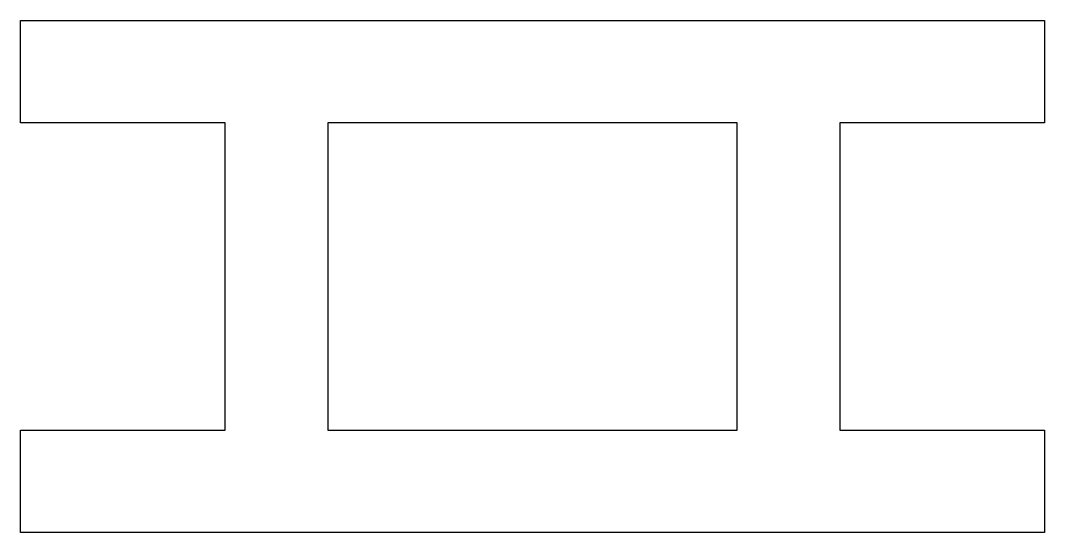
# Model space of a CAD drawing. Header units: inches. Extents: x -100 to 100, y 0 to 100.
import ezdxf

# ---------------------------------------------------------------- set-up
doc = ezdxf.new("R2010")
doc.units = ezdxf.units.IN
doc.header["$MEASUREMENT"] = 0

msp = doc.modelspace()

# ---------------------------------------------------------------- linework, layer by layer
at = {"color": 7}
for p, q in [((-100.15, 80.15), (-100.15, 100.15)), ((-100.15, 100.15), (99.85, 100.15)), ((99.85, 100.15), (99.85, 80.15)), ((-60.15, 80.15), (-100.15, 80.15)), ((-60.15, 20.15), (-60.15, 80.15)), ((39.85, 80.15), (-40.15, 80.15)), ((-40.15, 80.15), (-40.15, 20.15)), ((39.85, 20.15), (39.85, 80.15)), ((99.85, 80.15), (59.85, 80.15)), ((59.85, 80.15), (59.85, 20.15)), ((-100.15, 0.15), (-100.15, 20.15)), ((-100.15, 20.15), (-60.15, 20.15)), ((-40.15, 20.15), (39.85, 20.15)), ((59.85, 20.15), (99.85, 20.15)), ((99.85, 20.15), (99.85, 0.15)), ((99.85, 0.15), (-100.15, 0.15))]:
    msp.add_line(p, q, dxfattribs=at)

doc.saveas('drawing.dxf')
